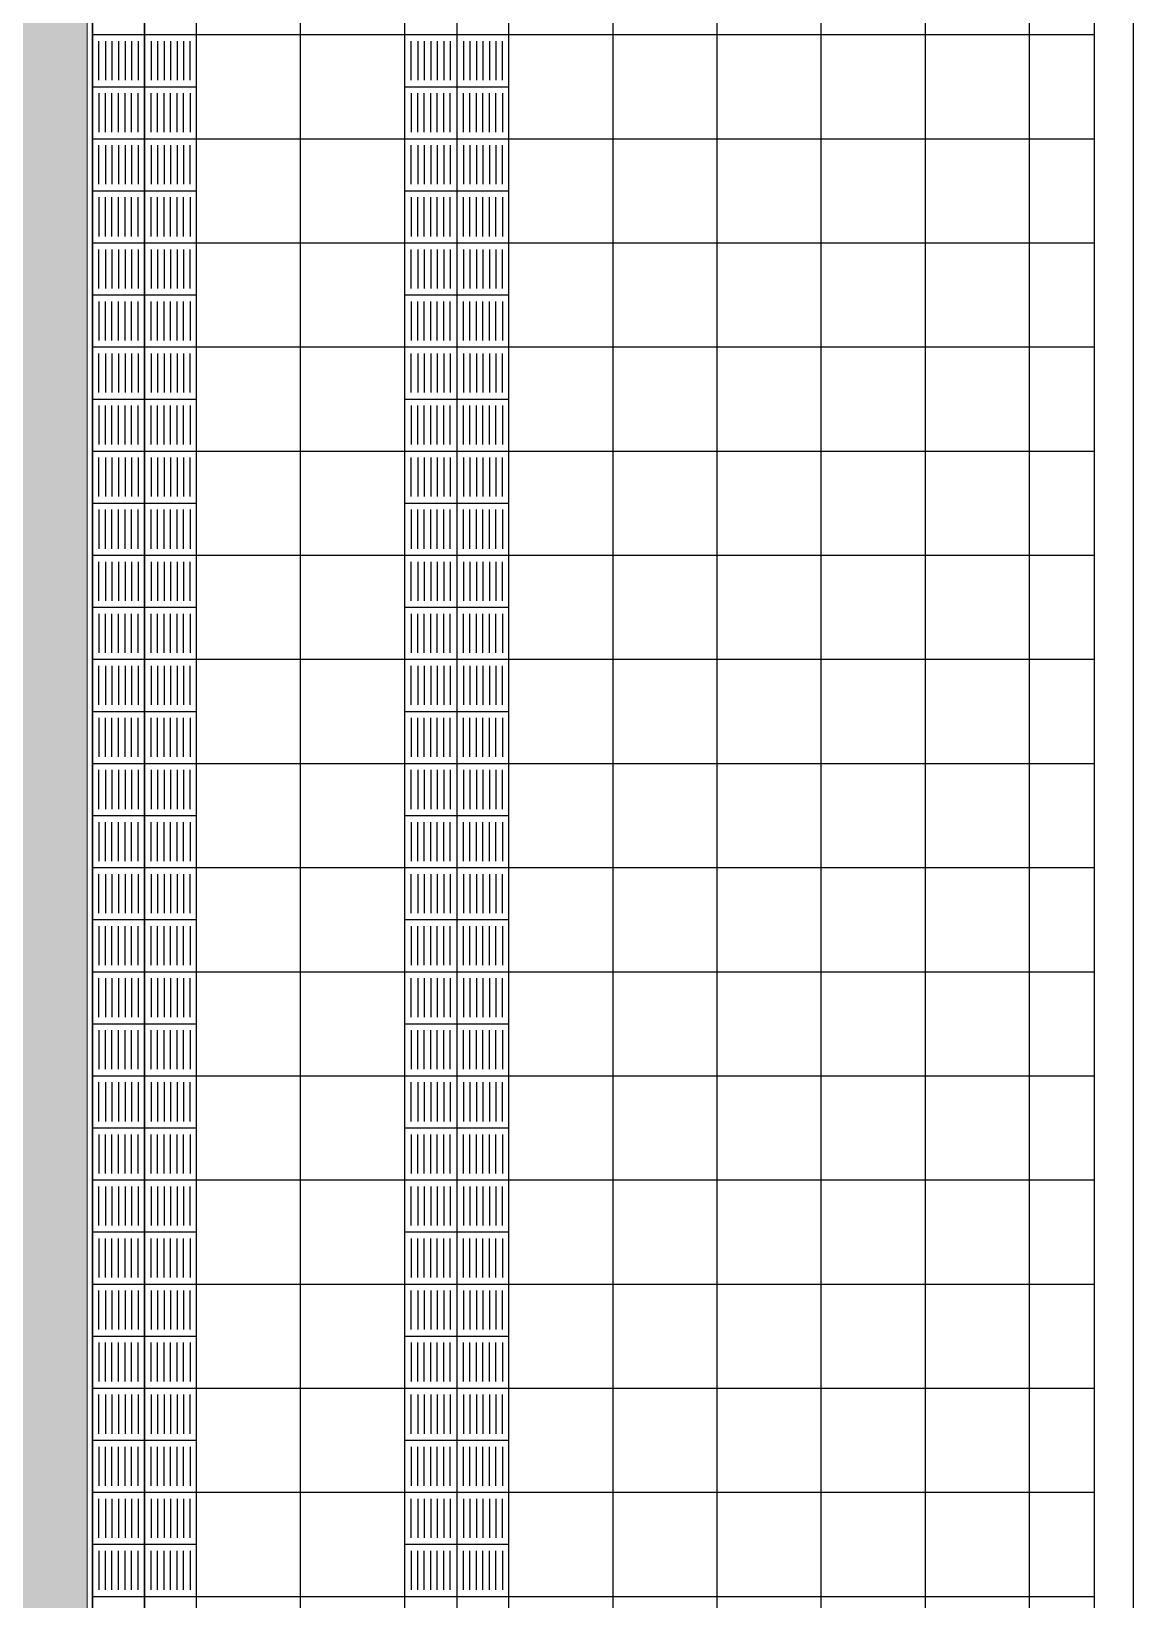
# Model space of a CAD drawing. Header units: inches. Extents: x -309 to 190, y -1585 to -1350.
# Drawn here: x -168.97 to -164.73, y -1397.94 to -1391.92 of the extents above; entities that cross this region are included whole.
import ezdxf

# ---------------------------------------------------------------- set-up
doc = ezdxf.new("R2010")
doc.units = ezdxf.units.IN
doc.header["$MEASUREMENT"] = 0
doc.linetypes.add('CENTER2', pattern=[1.125, 0.75, -0.125, 0.125, -0.125])
doc.linetypes.add('HIDDEN', pattern=[0.375, 0.25, -0.125])
for name, color, linetype in [('CIEGOS', 9, 'CONTINUOUS'), ('DET', 9, 'CONTINUOUS'), ('lm', 9, 'HIDDEN'), ('NO VIDENTES', 9, 'CONTINUOUS'), ('REVOQUE', 9, 'CONTINUOUS'), ('V2', 9, 'CONTINUOUS')]:
    doc.layers.add(name, color=color, linetype=linetype)
doc.layers.add('MURO 27', color=9, linetype='CONTINUOUS', lineweight=9)

msp = doc.modelspace()

# ---------------------------------------------------------------- hatches: boundary and pattern name
at = {"layer": 'MURO 27'}
h = msp.add_hatch(color=256, dxfattribs=at)
h.paths.add_polyline_path([(-181.1018, -1382.5893), (-172.9664, -1385.0497), (-169.0218, -1390.3647), (-169.0218, -1399.0197), (-168.7518, -1399.0197), (-168.7518, -1390.2755), (-172.8028, -1384.8171), (-181.2888, -1382.2507), (-181.3718, -1382.5254), (-181.3718, -1384.8425), (-184.2118, -1384.8425), (-184.2118, -1385.1125), (-181.1018, -1385.1125)])
h.paths.add_polyline_path([(-168.7518, -1404.0597), (-169.0218, -1404.0597), (-169.0218, -1412.6484), (-169.0218, -1414.9837), (-169.0218, -1415.048), (-173.092, -1419.1182), (-176.5118, -1419.1182), (-176.5118, -1419.3882), (-172.9801, -1419.3882), (-168.7518, -1415.1599)])

# ---------------------------------------------------------------- linework, layer by layer
at = {"layer": 'CIEGOS'}
for points in [[(-167.1318, -1415.8317), (-167.1318, -1389.7393)], [(-167.5318, -1415.6658), (-167.5318, -1389.8715)], [(-168.3318, -1415.334), (-168.3318, -1390.1359)], [(-168.7318, -1415.1682), (-168.7318, -1390.2689)]]:
    msp.add_lwpolyline(points, dxfattribs=at)
at = {"layer": 'DET'}
for points in [[(-165.1318, -1399.9282), (-165.1318, -1389.0781)], [(-165.5318, -1399.9282), (-165.5318, -1389.2104)], [(-165.9318, -1416.3293), (-165.9318, -1389.3426)], [(-166.3318, -1416.1634), (-166.3318, -1389.4748)], [(-166.7318, -1415.9975), (-166.7318, -1389.607)], [(-167.3318, -1389.8054), (-167.3318, -1415.7487)], [(-167.9318, -1415.4999), (-167.9318, -1390.0037)], [(-168.5318, -1390.2021), (-168.5318, -1415.2511)], [(-168.5318, -1415.2511), (-168.5318, -1390.2689)], [(-168.732, -1391.9282), (-164.882, -1391.9282)], [(-168.7315, -1392.1282), (-168.3315, -1392.1282)], [(-167.5318, -1392.1282), (-167.1318, -1392.1282)], [(-168.732, -1392.3282), (-164.882, -1392.3282)], [(-168.7315, -1392.5282), (-168.3315, -1392.5282)], [(-167.5318, -1392.5282), (-167.1318, -1392.5282)], [(-168.732, -1392.7282), (-164.882, -1392.7282)], [(-168.7315, -1392.9282), (-168.3315, -1392.9282)], [(-167.5318, -1392.9282), (-167.1318, -1392.9282)], [(-168.732, -1393.1282), (-164.882, -1393.1282)], [(-168.7315, -1393.3282), (-168.3315, -1393.3282)], [(-167.5318, -1393.3282), (-167.1318, -1393.3282)], [(-168.732, -1393.5282), (-164.882, -1393.5282)], [(-168.7315, -1393.7282), (-168.3315, -1393.7282)], [(-167.5318, -1393.7282), (-167.1318, -1393.7282)], [(-168.732, -1393.9282), (-164.8819, -1393.9282)], [(-168.7315, -1394.1282), (-168.3315, -1394.1282)], [(-167.5318, -1394.1282), (-167.1318, -1394.1282)], [(-168.7322, -1394.3282), (-164.8822, -1394.3282)], [(-168.7315, -1394.5282), (-168.3315, -1394.5282)], [(-167.5318, -1394.5282), (-167.1318, -1394.5282)], [(-168.7322, -1394.7282), (-164.8821, -1394.7282)], [(-168.7315, -1394.9282), (-168.3315, -1394.9282)], [(-167.5318, -1394.9282), (-167.1318, -1394.9282)], [(-168.7322, -1395.1282), (-164.8821, -1395.1282)], [(-168.7315, -1395.3282), (-168.3315, -1395.3282)], [(-167.5318, -1395.3282), (-167.1318, -1395.3282)], [(-168.7321, -1395.5282), (-164.8821, -1395.5282)], [(-168.7315, -1395.7282), (-168.3315, -1395.7282)], [(-167.5318, -1395.7282), (-167.1318, -1395.7282)], [(-168.7321, -1395.9282), (-164.8821, -1395.9282)], [(-168.7315, -1396.1282), (-168.3315, -1396.1282)], [(-167.5318, -1396.1282), (-167.1318, -1396.1282)], [(-168.7321, -1396.3282), (-164.8821, -1396.3282)], [(-168.7315, -1396.5282), (-168.3315, -1396.5282)], [(-167.5318, -1396.5282), (-167.1318, -1396.5282)], [(-168.7321, -1396.7282), (-164.8821, -1396.7282)], [(-168.7315, -1396.9282), (-168.3315, -1396.9282)], [(-167.5318, -1396.9282), (-167.1318, -1396.9282)], [(-168.7321, -1397.1282), (-164.8821, -1397.1282)], [(-168.7315, -1397.3282), (-168.3315, -1397.3282)], [(-167.5318, -1397.3282), (-167.1318, -1397.3282)], [(-168.7321, -1397.5282), (-164.882, -1397.5282)], [(-168.7315, -1397.7282), (-168.3315, -1397.7282)], [(-167.5318, -1397.7282), (-167.1318, -1397.7282)], [(-168.732, -1397.9282), (-164.882, -1397.9282)]]:
    msp.add_lwpolyline(points, dxfattribs=at)
at = {"layer": 'lm', "linetype": 'CENTER2'}
msp.add_line((-168.7318, -1388.4307), (-168.7318, -1417.0141), dxfattribs=at)
msp.add_line((-168.7318, -1388.4307), (-168.7318, -1417.0141), dxfattribs=at)
at = {"layer": 'MURO 27'}
msp.add_lwpolyline([(-184.2118, -1384.8425), (-181.3718, -1384.8425), (-181.3718, -1382.5254), (-181.2888, -1382.2507), (-172.8028, -1384.8171), (-168.7518, -1390.2755), (-168.7518, -1399.0197), (-169.0218, -1399.0197), (-169.0218, -1390.3647), (-172.9664, -1385.0497), (-181.1018, -1382.5893), (-181.1018, -1385.1125), (-184.2118, -1385.1125)], dxfattribs=at)
at = {"layer": 'NO VIDENTES'}
for p, q in [((-168.7065, -1392.1032), (-168.7065, -1391.9532)), ((-168.6815, -1391.9532), (-168.6815, -1392.1032)), ((-168.6565, -1391.9532), (-168.6565, -1392.1032)), ((-168.6315, -1391.9532), (-168.6315, -1392.1032)), ((-168.6065, -1391.9532), (-168.6065, -1392.1032)), ((-168.5815, -1391.9532), (-168.5815, -1392.1032)), ((-168.5565, -1391.9532), (-168.5565, -1392.1032)), ((-168.5065, -1391.9532), (-168.5065, -1392.1032)), ((-168.4815, -1391.9532), (-168.4815, -1392.1032)), ((-168.4565, -1391.9532), (-168.4565, -1392.1032)), ((-168.4315, -1391.9532), (-168.4315, -1392.1032)), ((-168.4065, -1391.9532), (-168.4065, -1392.1032)), ((-168.3815, -1391.9532), (-168.3815, -1392.1032)), ((-168.3565, -1392.1032), (-168.3565, -1391.9532)), ((-167.5068, -1392.1032), (-167.5068, -1391.9532)), ((-167.4818, -1391.9532), (-167.4818, -1392.1032)), ((-167.4568, -1391.9532), (-167.4568, -1392.1032)), ((-167.4318, -1391.9532), (-167.4318, -1392.1032)), ((-167.4068, -1391.9532), (-167.4068, -1392.1032)), ((-167.3818, -1391.9532), (-167.3818, -1392.1032)), ((-167.3568, -1391.9532), (-167.3568, -1392.1032)), ((-167.3068, -1391.9532), (-167.3068, -1392.1032)), ((-167.2818, -1391.9532), (-167.2818, -1392.1032)), ((-167.2568, -1391.9532), (-167.2568, -1392.1032)), ((-167.2318, -1391.9532), (-167.2318, -1392.1032)), ((-167.2068, -1391.9532), (-167.2068, -1392.1032)), ((-167.1818, -1391.9532), (-167.1818, -1392.1032)), ((-167.1568, -1392.1032), (-167.1568, -1391.9532)), ((-168.7065, -1392.1532), (-168.7065, -1392.3032)), ((-168.6815, -1392.3032), (-168.6815, -1392.1532)), ((-168.6565, -1392.3032), (-168.6565, -1392.1532)), ((-168.6315, -1392.3032), (-168.6315, -1392.1532)), ((-168.6065, -1392.3032), (-168.6065, -1392.1532)), ((-168.5815, -1392.3032), (-168.5815, -1392.1532)), ((-168.5565, -1392.3032), (-168.5565, -1392.1532)), ((-168.5065, -1392.3032), (-168.5065, -1392.1532)), ((-168.4815, -1392.3032), (-168.4815, -1392.1532)), ((-168.4565, -1392.3032), (-168.4565, -1392.1532)), ((-168.4315, -1392.3032), (-168.4315, -1392.1532)), ((-168.4065, -1392.3032), (-168.4065, -1392.1532)), ((-168.3815, -1392.3032), (-168.3815, -1392.1532)), ((-168.3565, -1392.1532), (-168.3565, -1392.3032)), ((-167.5068, -1392.1532), (-167.5068, -1392.3032)), ((-167.4818, -1392.3032), (-167.4818, -1392.1532)), ((-167.4568, -1392.3032), (-167.4568, -1392.1532)), ((-167.4318, -1392.3032), (-167.4318, -1392.1532)), ((-167.4068, -1392.3032), (-167.4068, -1392.1532)), ((-167.3818, -1392.3032), (-167.3818, -1392.1532)), ((-167.3568, -1392.3032), (-167.3568, -1392.1532)), ((-167.3068, -1392.3032), (-167.3068, -1392.1532)), ((-167.2818, -1392.3032), (-167.2818, -1392.1532)), ((-167.2568, -1392.3032), (-167.2568, -1392.1532)), ((-167.2318, -1392.3032), (-167.2318, -1392.1532)), ((-167.2068, -1392.3032), (-167.2068, -1392.1532)), ((-167.1818, -1392.3032), (-167.1818, -1392.1532)), ((-167.1568, -1392.1532), (-167.1568, -1392.3032)), ((-168.7065, -1392.5032), (-168.7065, -1392.3532)), ((-168.6815, -1392.3532), (-168.6815, -1392.5032)), ((-168.6565, -1392.3532), (-168.6565, -1392.5032)), ((-168.6315, -1392.3532), (-168.6315, -1392.5032)), ((-168.6065, -1392.3532), (-168.6065, -1392.5032)), ((-168.5815, -1392.3532), (-168.5815, -1392.5032)), ((-168.5565, -1392.3532), (-168.5565, -1392.5032)), ((-168.5065, -1392.3532), (-168.5065, -1392.5032)), ((-168.4815, -1392.3532), (-168.4815, -1392.5032)), ((-168.4565, -1392.3532), (-168.4565, -1392.5032)), ((-168.4315, -1392.3532), (-168.4315, -1392.5032)), ((-168.4065, -1392.3532), (-168.4065, -1392.5032)), ((-168.3815, -1392.3532), (-168.3815, -1392.5032)), ((-168.3565, -1392.5032), (-168.3565, -1392.3532)), ((-167.5068, -1392.5032), (-167.5068, -1392.3532)), ((-167.4818, -1392.3532), (-167.4818, -1392.5032)), ((-167.4568, -1392.3532), (-167.4568, -1392.5032)), ((-167.4318, -1392.3532), (-167.4318, -1392.5032)), ((-167.4068, -1392.3532), (-167.4068, -1392.5032)), ((-167.3818, -1392.3532), (-167.3818, -1392.5032)), ((-167.3568, -1392.3532), (-167.3568, -1392.5032)), ((-167.3068, -1392.3532), (-167.3068, -1392.5032)), ((-167.2818, -1392.3532), (-167.2818, -1392.5032)), ((-167.2568, -1392.3532), (-167.2568, -1392.5032)), ((-167.2318, -1392.3532), (-167.2318, -1392.5032)), ((-167.2068, -1392.3532), (-167.2068, -1392.5032)), ((-167.1818, -1392.3532), (-167.1818, -1392.5032)), ((-167.1568, -1392.5032), (-167.1568, -1392.3532)), ((-168.7065, -1392.5532), (-168.7065, -1392.7032)), ((-168.6815, -1392.7032), (-168.6815, -1392.5532)), ((-168.6565, -1392.7032), (-168.6565, -1392.5532)), ((-168.6315, -1392.7032), (-168.6315, -1392.5532)), ((-168.6065, -1392.7032), (-168.6065, -1392.5532)), ((-168.5815, -1392.7032), (-168.5815, -1392.5532)), ((-168.5565, -1392.7032), (-168.5565, -1392.5532)), ((-168.5065, -1392.7032), (-168.5065, -1392.5532)), ((-168.4815, -1392.7032), (-168.4815, -1392.5532)), ((-168.4565, -1392.7032), (-168.4565, -1392.5532)), ((-168.4315, -1392.7032), (-168.4315, -1392.5532)), ((-168.4065, -1392.7032), (-168.4065, -1392.5532)), ((-168.3815, -1392.7032), (-168.3815, -1392.5532)), ((-168.3565, -1392.5532), (-168.3565, -1392.7032)), ((-167.5068, -1392.5532), (-167.5068, -1392.7032)), ((-167.4818, -1392.7032), (-167.4818, -1392.5532)), ((-167.4568, -1392.7032), (-167.4568, -1392.5532)), ((-167.4318, -1392.7032), (-167.4318, -1392.5532)), ((-167.4068, -1392.7032), (-167.4068, -1392.5532)), ((-167.3818, -1392.7032), (-167.3818, -1392.5532)), ((-167.3568, -1392.7032), (-167.3568, -1392.5532)), ((-167.3068, -1392.7032), (-167.3068, -1392.5532)), ((-167.2818, -1392.7032), (-167.2818, -1392.5532)), ((-167.2568, -1392.7032), (-167.2568, -1392.5532)), ((-167.2318, -1392.7032), (-167.2318, -1392.5532)), ((-167.2068, -1392.7032), (-167.2068, -1392.5532)), ((-167.1818, -1392.7032), (-167.1818, -1392.5532)), ((-167.1568, -1392.5532), (-167.1568, -1392.7032)), ((-168.7065, -1392.9032), (-168.7065, -1392.7532)), ((-168.6815, -1392.7532), (-168.6815, -1392.9032)), ((-168.6565, -1392.7532), (-168.6565, -1392.9032)), ((-168.6315, -1392.7532), (-168.6315, -1392.9032)), ((-168.6065, -1392.7532), (-168.6065, -1392.9032)), ((-168.5815, -1392.7532), (-168.5815, -1392.9032)), ((-168.5565, -1392.7532), (-168.5565, -1392.9032)), ((-168.5065, -1392.7532), (-168.5065, -1392.9032)), ((-168.4815, -1392.7532), (-168.4815, -1392.9032)), ((-168.4565, -1392.7532), (-168.4565, -1392.9032)), ((-168.4315, -1392.7532), (-168.4315, -1392.9032)), ((-168.4065, -1392.7532), (-168.4065, -1392.9032)), ((-168.3815, -1392.7532), (-168.3815, -1392.9032)), ((-168.3565, -1392.9032), (-168.3565, -1392.7532)), ((-167.5068, -1392.9032), (-167.5068, -1392.7532)), ((-167.4818, -1392.7532), (-167.4818, -1392.9032)), ((-167.4568, -1392.7532), (-167.4568, -1392.9032)), ((-167.4318, -1392.7532), (-167.4318, -1392.9032)), ((-167.4068, -1392.7532), (-167.4068, -1392.9032)), ((-167.3818, -1392.7532), (-167.3818, -1392.9032)), ((-167.3568, -1392.7532), (-167.3568, -1392.9032)), ((-167.3068, -1392.7532), (-167.3068, -1392.9032)), ((-167.2818, -1392.7532), (-167.2818, -1392.9032)), ((-167.2568, -1392.7532), (-167.2568, -1392.9032)), ((-167.2318, -1392.7532), (-167.2318, -1392.9032)), ((-167.2068, -1392.7532), (-167.2068, -1392.9032)), ((-167.1818, -1392.7532), (-167.1818, -1392.9032)), ((-167.1568, -1392.9032), (-167.1568, -1392.7532)), ((-168.7065, -1392.9532), (-168.7065, -1393.1032)), ((-168.6815, -1393.1032), (-168.6815, -1392.9532)), ((-168.6565, -1393.1032), (-168.6565, -1392.9532)), ((-168.6315, -1393.1032), (-168.6315, -1392.9532)), ((-168.6065, -1393.1032), (-168.6065, -1392.9532)), ((-168.5815, -1393.1032), (-168.5815, -1392.9532)), ((-168.5565, -1393.1032), (-168.5565, -1392.9532)), ((-168.5065, -1393.1032), (-168.5065, -1392.9532)), ((-168.4815, -1393.1032), (-168.4815, -1392.9532)), ((-168.4565, -1393.1032), (-168.4565, -1392.9532)), ((-168.4315, -1393.1032), (-168.4315, -1392.9532)), ((-168.4065, -1393.1032), (-168.4065, -1392.9532)), ((-168.3815, -1393.1032), (-168.3815, -1392.9532)), ((-168.3565, -1392.9532), (-168.3565, -1393.1032)), ((-167.5068, -1392.9532), (-167.5068, -1393.1032)), ((-167.4818, -1393.1032), (-167.4818, -1392.9532)), ((-167.4568, -1393.1032), (-167.4568, -1392.9532)), ((-167.4318, -1393.1032), (-167.4318, -1392.9532)), ((-167.4068, -1393.1032), (-167.4068, -1392.9532)), ((-167.3818, -1393.1032), (-167.3818, -1392.9532)), ((-167.3568, -1393.1032), (-167.3568, -1392.9532)), ((-167.3068, -1393.1032), (-167.3068, -1392.9532)), ((-167.2818, -1393.1032), (-167.2818, -1392.9532)), ((-167.2568, -1393.1032), (-167.2568, -1392.9532)), ((-167.2318, -1393.1032), (-167.2318, -1392.9532)), ((-167.2068, -1393.1032), (-167.2068, -1392.9532)), ((-167.1818, -1393.1032), (-167.1818, -1392.9532)), ((-167.1568, -1392.9532), (-167.1568, -1393.1032)), ((-168.7065, -1393.3032), (-168.7065, -1393.1532)), ((-168.6815, -1393.1532), (-168.6815, -1393.3032)), ((-168.6565, -1393.1532), (-168.6565, -1393.3032)), ((-168.6315, -1393.1532), (-168.6315, -1393.3032)), ((-168.6065, -1393.1532), (-168.6065, -1393.3032)), ((-168.5815, -1393.1532), (-168.5815, -1393.3032)), ((-168.5565, -1393.1532), (-168.5565, -1393.3032)), ((-168.5065, -1393.1532), (-168.5065, -1393.3032)), ((-168.4815, -1393.1532), (-168.4815, -1393.3032)), ((-168.4565, -1393.1532), (-168.4565, -1393.3032)), ((-168.4315, -1393.1532), (-168.4315, -1393.3032)), ((-168.4065, -1393.1532), (-168.4065, -1393.3032)), ((-168.3815, -1393.1532), (-168.3815, -1393.3032)), ((-168.3565, -1393.3032), (-168.3565, -1393.1532)), ((-167.5068, -1393.3032), (-167.5068, -1393.1532)), ((-167.4818, -1393.1532), (-167.4818, -1393.3032)), ((-167.4568, -1393.1532), (-167.4568, -1393.3032)), ((-167.4318, -1393.1532), (-167.4318, -1393.3032)), ((-167.4068, -1393.1532), (-167.4068, -1393.3032)), ((-167.3818, -1393.1532), (-167.3818, -1393.3032)), ((-167.3568, -1393.1532), (-167.3568, -1393.3032)), ((-167.3068, -1393.1532), (-167.3068, -1393.3032)), ((-167.2818, -1393.1532), (-167.2818, -1393.3032)), ((-167.2568, -1393.1532), (-167.2568, -1393.3032)), ((-167.2318, -1393.1532), (-167.2318, -1393.3032)), ((-167.2068, -1393.1532), (-167.2068, -1393.3032)), ((-167.1818, -1393.1532), (-167.1818, -1393.3032)), ((-167.1568, -1393.3032), (-167.1568, -1393.1532)), ((-168.7065, -1393.3532), (-168.7065, -1393.5032)), ((-168.6815, -1393.5032), (-168.6815, -1393.3532)), ((-168.6565, -1393.5032), (-168.6565, -1393.3532)), ((-168.6315, -1393.5032), (-168.6315, -1393.3532)), ((-168.6065, -1393.5032), (-168.6065, -1393.3532)), ((-168.5815, -1393.5032), (-168.5815, -1393.3532)), ((-168.5565, -1393.5032), (-168.5565, -1393.3532)), ((-168.5065, -1393.5032), (-168.5065, -1393.3532)), ((-168.4815, -1393.5032), (-168.4815, -1393.3532)), ((-168.4565, -1393.5032), (-168.4565, -1393.3532)), ((-168.4315, -1393.5032), (-168.4315, -1393.3532)), ((-168.4065, -1393.5032), (-168.4065, -1393.3532)), ((-168.3815, -1393.5032), (-168.3815, -1393.3532)), ((-168.3565, -1393.3532), (-168.3565, -1393.5032)), ((-167.5068, -1393.3532), (-167.5068, -1393.5032)), ((-167.4818, -1393.5032), (-167.4818, -1393.3532)), ((-167.4568, -1393.5032), (-167.4568, -1393.3532)), ((-167.4318, -1393.5032), (-167.4318, -1393.3532)), ((-167.4068, -1393.5032), (-167.4068, -1393.3532)), ((-167.3818, -1393.5032), (-167.3818, -1393.3532)), ((-167.3568, -1393.5032), (-167.3568, -1393.3532)), ((-167.3068, -1393.5032), (-167.3068, -1393.3532)), ((-167.2818, -1393.5032), (-167.2818, -1393.3532)), ((-167.2568, -1393.5032), (-167.2568, -1393.3532)), ((-167.2318, -1393.5032), (-167.2318, -1393.3532)), ((-167.2068, -1393.5032), (-167.2068, -1393.3532)), ((-167.1818, -1393.5032), (-167.1818, -1393.3532)), ((-167.1568, -1393.3532), (-167.1568, -1393.5032)), ((-168.7065, -1393.7032), (-168.7065, -1393.5532)), ((-168.6815, -1393.5532), (-168.6815, -1393.7032)), ((-168.6565, -1393.5532), (-168.6565, -1393.7032)), ((-168.6315, -1393.5532), (-168.6315, -1393.7032)), ((-168.6065, -1393.5532), (-168.6065, -1393.7032)), ((-168.5815, -1393.5532), (-168.5815, -1393.7032)), ((-168.5565, -1393.5532), (-168.5565, -1393.7032)), ((-168.5065, -1393.5532), (-168.5065, -1393.7032)), ((-168.4815, -1393.5532), (-168.4815, -1393.7032)), ((-168.4565, -1393.5532), (-168.4565, -1393.7032)), ((-168.4315, -1393.5532), (-168.4315, -1393.7032)), ((-168.4065, -1393.5532), (-168.4065, -1393.7032)), ((-168.3815, -1393.5532), (-168.3815, -1393.7032)), ((-168.3565, -1393.7032), (-168.3565, -1393.5532)), ((-167.5068, -1393.7032), (-167.5068, -1393.5532)), ((-167.4818, -1393.5532), (-167.4818, -1393.7032)), ((-167.4568, -1393.5532), (-167.4568, -1393.7032)), ((-167.4318, -1393.5532), (-167.4318, -1393.7032)), ((-167.4068, -1393.5532), (-167.4068, -1393.7032)), ((-167.3818, -1393.5532), (-167.3818, -1393.7032)), ((-167.3568, -1393.5532), (-167.3568, -1393.7032)), ((-167.3068, -1393.5532), (-167.3068, -1393.7032)), ((-167.2818, -1393.5532), (-167.2818, -1393.7032)), ((-167.2568, -1393.5532), (-167.2568, -1393.7032)), ((-167.2318, -1393.5532), (-167.2318, -1393.7032)), ((-167.2068, -1393.5532), (-167.2068, -1393.7032)), ((-167.1818, -1393.5532), (-167.1818, -1393.7032)), ((-167.1568, -1393.7032), (-167.1568, -1393.5532)), ((-168.7065, -1393.7532), (-168.7065, -1393.9032)), ((-168.6815, -1393.9032), (-168.6815, -1393.7532)), ((-168.6565, -1393.9032), (-168.6565, -1393.7532)), ((-168.6315, -1393.9032), (-168.6315, -1393.7532)), ((-168.6065, -1393.9032), (-168.6065, -1393.7532)), ((-168.5815, -1393.9032), (-168.5815, -1393.7532)), ((-168.5565, -1393.9032), (-168.5565, -1393.7532)), ((-168.5065, -1393.9032), (-168.5065, -1393.7532)), ((-168.4815, -1393.9032), (-168.4815, -1393.7532)), ((-168.4565, -1393.9032), (-168.4565, -1393.7532)), ((-168.4315, -1393.9032), (-168.4315, -1393.7532)), ((-168.4065, -1393.9032), (-168.4065, -1393.7532)), ((-168.3815, -1393.9032), (-168.3815, -1393.7532)), ((-168.3565, -1393.7532), (-168.3565, -1393.9032)), ((-167.5068, -1393.7532), (-167.5068, -1393.9032)), ((-167.4818, -1393.9032), (-167.4818, -1393.7532)), ((-167.4568, -1393.9032), (-167.4568, -1393.7532)), ((-167.4318, -1393.9032), (-167.4318, -1393.7532)), ((-167.4068, -1393.9032), (-167.4068, -1393.7532)), ((-167.3818, -1393.9032), (-167.3818, -1393.7532)), ((-167.3568, -1393.9032), (-167.3568, -1393.7532)), ((-167.3068, -1393.9032), (-167.3068, -1393.7532)), ((-167.2818, -1393.9032), (-167.2818, -1393.7532)), ((-167.2568, -1393.9032), (-167.2568, -1393.7532)), ((-167.2318, -1393.9032), (-167.2318, -1393.7532)), ((-167.2068, -1393.9032), (-167.2068, -1393.7532)), ((-167.1818, -1393.9032), (-167.1818, -1393.7532)), ((-167.1568, -1393.7532), (-167.1568, -1393.9032)), ((-168.7065, -1394.1032), (-168.7065, -1393.9532)), ((-168.6815, -1393.9532), (-168.6815, -1394.1032)), ((-168.6565, -1393.9532), (-168.6565, -1394.1032)), ((-168.6315, -1393.9532), (-168.6315, -1394.1032)), ((-168.6065, -1393.9532), (-168.6065, -1394.1032)), ((-168.5815, -1393.9532), (-168.5815, -1394.1032)), ((-168.5565, -1393.9532), (-168.5565, -1394.1032)), ((-168.5065, -1393.9532), (-168.5065, -1394.1032)), ((-168.4815, -1393.9532), (-168.4815, -1394.1032)), ((-168.4565, -1393.9532), (-168.4565, -1394.1032)), ((-168.4315, -1393.9532), (-168.4315, -1394.1032)), ((-168.4065, -1393.9532), (-168.4065, -1394.1032)), ((-168.3815, -1393.9532), (-168.3815, -1394.1032)), ((-168.3565, -1394.1032), (-168.3565, -1393.9532)), ((-167.5068, -1394.1032), (-167.5068, -1393.9532)), ((-167.4818, -1393.9532), (-167.4818, -1394.1032)), ((-167.4568, -1393.9532), (-167.4568, -1394.1032)), ((-167.4318, -1393.9532), (-167.4318, -1394.1032)), ((-167.4068, -1393.9532), (-167.4068, -1394.1032)), ((-167.3818, -1393.9532), (-167.3818, -1394.1032)), ((-167.3568, -1393.9532), (-167.3568, -1394.1032)), ((-167.3068, -1393.9532), (-167.3068, -1394.1032)), ((-167.2818, -1393.9532), (-167.2818, -1394.1032)), ((-167.2568, -1393.9532), (-167.2568, -1394.1032)), ((-167.2318, -1393.9532), (-167.2318, -1394.1032)), ((-167.2068, -1393.9532), (-167.2068, -1394.1032)), ((-167.1818, -1393.9532), (-167.1818, -1394.1032)), ((-167.1568, -1394.1032), (-167.1568, -1393.9532)), ((-168.7065, -1394.1532), (-168.7065, -1394.3032)), ((-168.6815, -1394.3032), (-168.6815, -1394.1532)), ((-168.6565, -1394.3032), (-168.6565, -1394.1532)), ((-168.6315, -1394.3032), (-168.6315, -1394.1532)), ((-168.6065, -1394.3032), (-168.6065, -1394.1532)), ((-168.5815, -1394.3032), (-168.5815, -1394.1532)), ((-168.5565, -1394.3032), (-168.5565, -1394.1532)), ((-168.5065, -1394.3032), (-168.5065, -1394.1532)), ((-168.4815, -1394.3032), (-168.4815, -1394.1532)), ((-168.4565, -1394.3032), (-168.4565, -1394.1532)), ((-168.4315, -1394.3032), (-168.4315, -1394.1532)), ((-168.4065, -1394.3032), (-168.4065, -1394.1532)), ((-168.3815, -1394.3032), (-168.3815, -1394.1532)), ((-168.3565, -1394.1532), (-168.3565, -1394.3032)), ((-167.5068, -1394.1532), (-167.5068, -1394.3032)), ((-167.4818, -1394.3032), (-167.4818, -1394.1532)), ((-167.4568, -1394.3032), (-167.4568, -1394.1532)), ((-167.4318, -1394.3032), (-167.4318, -1394.1532)), ((-167.4068, -1394.3032), (-167.4068, -1394.1532)), ((-167.3818, -1394.3032), (-167.3818, -1394.1532)), ((-167.3568, -1394.3032), (-167.3568, -1394.1532)), ((-167.3068, -1394.3032), (-167.3068, -1394.1532)), ((-167.2818, -1394.3032), (-167.2818, -1394.1532)), ((-167.2568, -1394.3032), (-167.2568, -1394.1532)), ((-167.2318, -1394.3032), (-167.2318, -1394.1532)), ((-167.2068, -1394.3032), (-167.2068, -1394.1532)), ((-167.1818, -1394.3032), (-167.1818, -1394.1532)), ((-167.1568, -1394.1532), (-167.1568, -1394.3032)), ((-168.7065, -1394.5032), (-168.7065, -1394.3532)), ((-168.6815, -1394.3532), (-168.6815, -1394.5032)), ((-168.6565, -1394.3532), (-168.6565, -1394.5032)), ((-168.6315, -1394.3532), (-168.6315, -1394.5032)), ((-168.6065, -1394.3532), (-168.6065, -1394.5032)), ((-168.5815, -1394.3532), (-168.5815, -1394.5032)), ((-168.5565, -1394.3532), (-168.5565, -1394.5032)), ((-168.5065, -1394.3532), (-168.5065, -1394.5032)), ((-168.4815, -1394.3532), (-168.4815, -1394.5032)), ((-168.4565, -1394.3532), (-168.4565, -1394.5032)), ((-168.4315, -1394.3532), (-168.4315, -1394.5032)), ((-168.4065, -1394.3532), (-168.4065, -1394.5032)), ((-168.3815, -1394.3532), (-168.3815, -1394.5032)), ((-168.3565, -1394.5032), (-168.3565, -1394.3532)), ((-167.5068, -1394.5032), (-167.5068, -1394.3532)), ((-167.4818, -1394.3532), (-167.4818, -1394.5032)), ((-167.4568, -1394.3532), (-167.4568, -1394.5032)), ((-167.4318, -1394.3532), (-167.4318, -1394.5032)), ((-167.4068, -1394.3532), (-167.4068, -1394.5032)), ((-167.3818, -1394.3532), (-167.3818, -1394.5032)), ((-167.3568, -1394.3532), (-167.3568, -1394.5032)), ((-167.3068, -1394.3532), (-167.3068, -1394.5032)), ((-167.2818, -1394.3532), (-167.2818, -1394.5032)), ((-167.2568, -1394.3532), (-167.2568, -1394.5032)), ((-167.2318, -1394.3532), (-167.2318, -1394.5032)), ((-167.2068, -1394.3532), (-167.2068, -1394.5032)), ((-167.1818, -1394.3532), (-167.1818, -1394.5032)), ((-167.1568, -1394.5032), (-167.1568, -1394.3532)), ((-168.7065, -1394.5532), (-168.7065, -1394.7032)), ((-168.6815, -1394.7032), (-168.6815, -1394.5532)), ((-168.6565, -1394.7032), (-168.6565, -1394.5532)), ((-168.6315, -1394.7032), (-168.6315, -1394.5532)), ((-168.6065, -1394.7032), (-168.6065, -1394.5532)), ((-168.5815, -1394.7032), (-168.5815, -1394.5532)), ((-168.5565, -1394.7032), (-168.5565, -1394.5532)), ((-168.5065, -1394.7032), (-168.5065, -1394.5532)), ((-168.4815, -1394.7032), (-168.4815, -1394.5532)), ((-168.4565, -1394.7032), (-168.4565, -1394.5532)), ((-168.4315, -1394.7032), (-168.4315, -1394.5532)), ((-168.4065, -1394.7032), (-168.4065, -1394.5532)), ((-168.3815, -1394.7032), (-168.3815, -1394.5532)), ((-168.3565, -1394.5532), (-168.3565, -1394.7032)), ((-167.5068, -1394.5532), (-167.5068, -1394.7032)), ((-167.4818, -1394.7032), (-167.4818, -1394.5532)), ((-167.4568, -1394.7032), (-167.4568, -1394.5532)), ((-167.4318, -1394.7032), (-167.4318, -1394.5532)), ((-167.4068, -1394.7032), (-167.4068, -1394.5532)), ((-167.3818, -1394.7032), (-167.3818, -1394.5532)), ((-167.3568, -1394.7032), (-167.3568, -1394.5532)), ((-167.3068, -1394.7032), (-167.3068, -1394.5532)), ((-167.2818, -1394.7032), (-167.2818, -1394.5532)), ((-167.2568, -1394.7032), (-167.2568, -1394.5532)), ((-167.2318, -1394.7032), (-167.2318, -1394.5532)), ((-167.2068, -1394.7032), (-167.2068, -1394.5532)), ((-167.1818, -1394.7032), (-167.1818, -1394.5532)), ((-167.1568, -1394.5532), (-167.1568, -1394.7032)), ((-168.7065, -1394.9032), (-168.7065, -1394.7532)), ((-168.6815, -1394.7532), (-168.6815, -1394.9032)), ((-168.6565, -1394.7532), (-168.6565, -1394.9032)), ((-168.6315, -1394.7532), (-168.6315, -1394.9032)), ((-168.6065, -1394.7532), (-168.6065, -1394.9032)), ((-168.5815, -1394.7532), (-168.5815, -1394.9032)), ((-168.5565, -1394.7532), (-168.5565, -1394.9032)), ((-168.5065, -1394.7532), (-168.5065, -1394.9032)), ((-168.4815, -1394.7532), (-168.4815, -1394.9032)), ((-168.4565, -1394.7532), (-168.4565, -1394.9032)), ((-168.4315, -1394.7532), (-168.4315, -1394.9032)), ((-168.4065, -1394.7532), (-168.4065, -1394.9032)), ((-168.3815, -1394.7532), (-168.3815, -1394.9032)), ((-168.3565, -1394.9032), (-168.3565, -1394.7532)), ((-167.5068, -1394.9032), (-167.5068, -1394.7532)), ((-167.4818, -1394.7532), (-167.4818, -1394.9032)), ((-167.4568, -1394.7532), (-167.4568, -1394.9032)), ((-167.4318, -1394.7532), (-167.4318, -1394.9032)), ((-167.4068, -1394.7532), (-167.4068, -1394.9032)), ((-167.3818, -1394.7532), (-167.3818, -1394.9032)), ((-167.3568, -1394.7532), (-167.3568, -1394.9032)), ((-167.3068, -1394.7532), (-167.3068, -1394.9032)), ((-167.2818, -1394.7532), (-167.2818, -1394.9032)), ((-167.2568, -1394.7532), (-167.2568, -1394.9032)), ((-167.2318, -1394.7532), (-167.2318, -1394.9032)), ((-167.2068, -1394.7532), (-167.2068, -1394.9032)), ((-167.1818, -1394.7532), (-167.1818, -1394.9032)), ((-167.1568, -1394.9032), (-167.1568, -1394.7532)), ((-168.7065, -1394.9532), (-168.7065, -1395.1032)), ((-168.6815, -1395.1032), (-168.6815, -1394.9532)), ((-168.6565, -1395.1032), (-168.6565, -1394.9532)), ((-168.6315, -1395.1032), (-168.6315, -1394.9532)), ((-168.6065, -1395.1032), (-168.6065, -1394.9532)), ((-168.5815, -1395.1032), (-168.5815, -1394.9532)), ((-168.5565, -1395.1032), (-168.5565, -1394.9532)), ((-168.5065, -1395.1032), (-168.5065, -1394.9532)), ((-168.4815, -1395.1032), (-168.4815, -1394.9532)), ((-168.4565, -1395.1032), (-168.4565, -1394.9532)), ((-168.4315, -1395.1032), (-168.4315, -1394.9532)), ((-168.4065, -1395.1032), (-168.4065, -1394.9532)), ((-168.3815, -1395.1032), (-168.3815, -1394.9532)), ((-168.3565, -1394.9532), (-168.3565, -1395.1032)), ((-167.5068, -1394.9532), (-167.5068, -1395.1032)), ((-167.4818, -1395.1032), (-167.4818, -1394.9532)), ((-167.4568, -1395.1032), (-167.4568, -1394.9532)), ((-167.4318, -1395.1032), (-167.4318, -1394.9532)), ((-167.4068, -1395.1032), (-167.4068, -1394.9532)), ((-167.3818, -1395.1032), (-167.3818, -1394.9532)), ((-167.3568, -1395.1032), (-167.3568, -1394.9532)), ((-167.3068, -1395.1032), (-167.3068, -1394.9532)), ((-167.2818, -1395.1032), (-167.2818, -1394.9532)), ((-167.2568, -1395.1032), (-167.2568, -1394.9532)), ((-167.2318, -1395.1032), (-167.2318, -1394.9532)), ((-167.2068, -1395.1032), (-167.2068, -1394.9532)), ((-167.1818, -1395.1032), (-167.1818, -1394.9532)), ((-167.1568, -1394.9532), (-167.1568, -1395.1032)), ((-168.7065, -1395.3032), (-168.7065, -1395.1532)), ((-168.6815, -1395.1532), (-168.6815, -1395.3032)), ((-168.6565, -1395.1532), (-168.6565, -1395.3032)), ((-168.6315, -1395.1532), (-168.6315, -1395.3032)), ((-168.6065, -1395.1532), (-168.6065, -1395.3032)), ((-168.5815, -1395.1532), (-168.5815, -1395.3032)), ((-168.5565, -1395.1532), (-168.5565, -1395.3032)), ((-168.5065, -1395.1532), (-168.5065, -1395.3032)), ((-168.4815, -1395.1532), (-168.4815, -1395.3032)), ((-168.4565, -1395.1532), (-168.4565, -1395.3032)), ((-168.4315, -1395.1532), (-168.4315, -1395.3032)), ((-168.4065, -1395.1532), (-168.4065, -1395.3032)), ((-168.3815, -1395.1532), (-168.3815, -1395.3032)), ((-168.3565, -1395.3032), (-168.3565, -1395.1532)), ((-167.5068, -1395.3032), (-167.5068, -1395.1532)), ((-167.4818, -1395.1532), (-167.4818, -1395.3032)), ((-167.4568, -1395.1532), (-167.4568, -1395.3032)), ((-167.4318, -1395.1532), (-167.4318, -1395.3032)), ((-167.4068, -1395.1532), (-167.4068, -1395.3032)), ((-167.3818, -1395.1532), (-167.3818, -1395.3032)), ((-167.3568, -1395.1532), (-167.3568, -1395.3032)), ((-167.3068, -1395.1532), (-167.3068, -1395.3032)), ((-167.2818, -1395.1532), (-167.2818, -1395.3032)), ((-167.2568, -1395.1532), (-167.2568, -1395.3032)), ((-167.2318, -1395.1532), (-167.2318, -1395.3032)), ((-167.2068, -1395.1532), (-167.2068, -1395.3032)), ((-167.1818, -1395.1532), (-167.1818, -1395.3032)), ((-167.1568, -1395.3032), (-167.1568, -1395.1532)), ((-168.7065, -1395.3532), (-168.7065, -1395.5032)), ((-168.6815, -1395.5032), (-168.6815, -1395.3532)), ((-168.6565, -1395.5032), (-168.6565, -1395.3532)), ((-168.6315, -1395.5032), (-168.6315, -1395.3532)), ((-168.6065, -1395.5032), (-168.6065, -1395.3532)), ((-168.5815, -1395.5032), (-168.5815, -1395.3532)), ((-168.5565, -1395.5032), (-168.5565, -1395.3532)), ((-168.5065, -1395.5032), (-168.5065, -1395.3532)), ((-168.4815, -1395.5032), (-168.4815, -1395.3532)), ((-168.4565, -1395.5032), (-168.4565, -1395.3532)), ((-168.4315, -1395.5032), (-168.4315, -1395.3532)), ((-168.4065, -1395.5032), (-168.4065, -1395.3532)), ((-168.3815, -1395.5032), (-168.3815, -1395.3532)), ((-168.3565, -1395.3532), (-168.3565, -1395.5032)), ((-167.5068, -1395.3532), (-167.5068, -1395.5032)), ((-167.4818, -1395.5032), (-167.4818, -1395.3532)), ((-167.4568, -1395.5032), (-167.4568, -1395.3532)), ((-167.4318, -1395.5032), (-167.4318, -1395.3532)), ((-167.4068, -1395.5032), (-167.4068, -1395.3532)), ((-167.3818, -1395.5032), (-167.3818, -1395.3532)), ((-167.3568, -1395.5032), (-167.3568, -1395.3532)), ((-167.3068, -1395.5032), (-167.3068, -1395.3532)), ((-167.2818, -1395.5032), (-167.2818, -1395.3532)), ((-167.2568, -1395.5032), (-167.2568, -1395.3532)), ((-167.2318, -1395.5032), (-167.2318, -1395.3532)), ((-167.2068, -1395.5032), (-167.2068, -1395.3532)), ((-167.1818, -1395.5032), (-167.1818, -1395.3532)), ((-167.1568, -1395.3532), (-167.1568, -1395.5032)), ((-168.7065, -1395.7032), (-168.7065, -1395.5532)), ((-168.6815, -1395.5532), (-168.6815, -1395.7032)), ((-168.6565, -1395.5532), (-168.6565, -1395.7032)), ((-168.6315, -1395.5532), (-168.6315, -1395.7032)), ((-168.6065, -1395.5532), (-168.6065, -1395.7032)), ((-168.5815, -1395.5532), (-168.5815, -1395.7032)), ((-168.5565, -1395.5532), (-168.5565, -1395.7032)), ((-168.5065, -1395.5532), (-168.5065, -1395.7032)), ((-168.4815, -1395.5532), (-168.4815, -1395.7032)), ((-168.4565, -1395.5532), (-168.4565, -1395.7032)), ((-168.4315, -1395.5532), (-168.4315, -1395.7032)), ((-168.4065, -1395.5532), (-168.4065, -1395.7032)), ((-168.3815, -1395.5532), (-168.3815, -1395.7032)), ((-168.3565, -1395.7032), (-168.3565, -1395.5532)), ((-167.5068, -1395.7032), (-167.5068, -1395.5532)), ((-167.4818, -1395.5532), (-167.4818, -1395.7032)), ((-167.4568, -1395.5532), (-167.4568, -1395.7032)), ((-167.4318, -1395.5532), (-167.4318, -1395.7032)), ((-167.4068, -1395.5532), (-167.4068, -1395.7032)), ((-167.3818, -1395.5532), (-167.3818, -1395.7032)), ((-167.3568, -1395.5532), (-167.3568, -1395.7032)), ((-167.3068, -1395.5532), (-167.3068, -1395.7032)), ((-167.2818, -1395.5532), (-167.2818, -1395.7032)), ((-167.2568, -1395.5532), (-167.2568, -1395.7032)), ((-167.2318, -1395.5532), (-167.2318, -1395.7032)), ((-167.2068, -1395.5532), (-167.2068, -1395.7032)), ((-167.1818, -1395.5532), (-167.1818, -1395.7032)), ((-167.1568, -1395.7032), (-167.1568, -1395.5532)), ((-168.7065, -1395.7532), (-168.7065, -1395.9032)), ((-168.6815, -1395.9032), (-168.6815, -1395.7532)), ((-168.6565, -1395.9032), (-168.6565, -1395.7532)), ((-168.6315, -1395.9032), (-168.6315, -1395.7532)), ((-168.6065, -1395.9032), (-168.6065, -1395.7532)), ((-168.5815, -1395.9032), (-168.5815, -1395.7532)), ((-168.5565, -1395.9032), (-168.5565, -1395.7532)), ((-168.5065, -1395.9032), (-168.5065, -1395.7532)), ((-168.4815, -1395.9032), (-168.4815, -1395.7532)), ((-168.4565, -1395.9032), (-168.4565, -1395.7532)), ((-168.4315, -1395.9032), (-168.4315, -1395.7532)), ((-168.4065, -1395.9032), (-168.4065, -1395.7532)), ((-168.3815, -1395.9032), (-168.3815, -1395.7532)), ((-168.3565, -1395.7532), (-168.3565, -1395.9032)), ((-167.5068, -1395.7532), (-167.5068, -1395.9032)), ((-167.4818, -1395.9032), (-167.4818, -1395.7532)), ((-167.4568, -1395.9032), (-167.4568, -1395.7532)), ((-167.4318, -1395.9032), (-167.4318, -1395.7532)), ((-167.4068, -1395.9032), (-167.4068, -1395.7532)), ((-167.3818, -1395.9032), (-167.3818, -1395.7532)), ((-167.3568, -1395.9032), (-167.3568, -1395.7532)), ((-167.3068, -1395.9032), (-167.3068, -1395.7532)), ((-167.2818, -1395.9032), (-167.2818, -1395.7532)), ((-167.2568, -1395.9032), (-167.2568, -1395.7532)), ((-167.2318, -1395.9032), (-167.2318, -1395.7532)), ((-167.2068, -1395.9032), (-167.2068, -1395.7532)), ((-167.1818, -1395.9032), (-167.1818, -1395.7532)), ((-167.1568, -1395.7532), (-167.1568, -1395.9032)), ((-168.7065, -1396.1032), (-168.7065, -1395.9532)), ((-168.6815, -1395.9532), (-168.6815, -1396.1032)), ((-168.6565, -1395.9532), (-168.6565, -1396.1032)), ((-168.6315, -1395.9532), (-168.6315, -1396.1032)), ((-168.6065, -1395.9532), (-168.6065, -1396.1032)), ((-168.5815, -1395.9532), (-168.5815, -1396.1032)), ((-168.5565, -1395.9532), (-168.5565, -1396.1032)), ((-168.5065, -1395.9532), (-168.5065, -1396.1032)), ((-168.4815, -1395.9532), (-168.4815, -1396.1032)), ((-168.4565, -1395.9532), (-168.4565, -1396.1032)), ((-168.4315, -1395.9532), (-168.4315, -1396.1032)), ((-168.4065, -1395.9532), (-168.4065, -1396.1032)), ((-168.3815, -1395.9532), (-168.3815, -1396.1032)), ((-168.3565, -1396.1032), (-168.3565, -1395.9532)), ((-167.5068, -1396.1032), (-167.5068, -1395.9532)), ((-167.4818, -1395.9532), (-167.4818, -1396.1032)), ((-167.4568, -1395.9532), (-167.4568, -1396.1032)), ((-167.4318, -1395.9532), (-167.4318, -1396.1032)), ((-167.4068, -1395.9532), (-167.4068, -1396.1032)), ((-167.3818, -1395.9532), (-167.3818, -1396.1032)), ((-167.3568, -1395.9532), (-167.3568, -1396.1032)), ((-167.3068, -1395.9532), (-167.3068, -1396.1032)), ((-167.2818, -1395.9532), (-167.2818, -1396.1032)), ((-167.2568, -1395.9532), (-167.2568, -1396.1032)), ((-167.2318, -1395.9532), (-167.2318, -1396.1032)), ((-167.2068, -1395.9532), (-167.2068, -1396.1032)), ((-167.1818, -1395.9532), (-167.1818, -1396.1032)), ((-167.1568, -1396.1032), (-167.1568, -1395.9532)), ((-168.7065, -1396.1532), (-168.7065, -1396.3032)), ((-168.6815, -1396.3032), (-168.6815, -1396.1532)), ((-168.6565, -1396.3032), (-168.6565, -1396.1532)), ((-168.6315, -1396.3032), (-168.6315, -1396.1532)), ((-168.6065, -1396.3032), (-168.6065, -1396.1532)), ((-168.5815, -1396.3032), (-168.5815, -1396.1532)), ((-168.5565, -1396.3032), (-168.5565, -1396.1532)), ((-168.5065, -1396.3032), (-168.5065, -1396.1532)), ((-168.4815, -1396.3032), (-168.4815, -1396.1532)), ((-168.4565, -1396.3032), (-168.4565, -1396.1532)), ((-168.4315, -1396.3032), (-168.4315, -1396.1532)), ((-168.4065, -1396.3032), (-168.4065, -1396.1532)), ((-168.3815, -1396.3032), (-168.3815, -1396.1532)), ((-168.3565, -1396.1532), (-168.3565, -1396.3032)), ((-167.5068, -1396.1532), (-167.5068, -1396.3032)), ((-167.4818, -1396.3032), (-167.4818, -1396.1532)), ((-167.4568, -1396.3032), (-167.4568, -1396.1532)), ((-167.4318, -1396.3032), (-167.4318, -1396.1532)), ((-167.4068, -1396.3032), (-167.4068, -1396.1532)), ((-167.3818, -1396.3032), (-167.3818, -1396.1532)), ((-167.3568, -1396.3032), (-167.3568, -1396.1532)), ((-167.3068, -1396.3032), (-167.3068, -1396.1532)), ((-167.2818, -1396.3032), (-167.2818, -1396.1532)), ((-167.2568, -1396.3032), (-167.2568, -1396.1532)), ((-167.2318, -1396.3032), (-167.2318, -1396.1532)), ((-167.2068, -1396.3032), (-167.2068, -1396.1532)), ((-167.1818, -1396.3032), (-167.1818, -1396.1532)), ((-167.1568, -1396.1532), (-167.1568, -1396.3032)), ((-168.7065, -1396.5032), (-168.7065, -1396.3532)), ((-168.6815, -1396.3532), (-168.6815, -1396.5032)), ((-168.6565, -1396.3532), (-168.6565, -1396.5032)), ((-168.6315, -1396.3532), (-168.6315, -1396.5032)), ((-168.6065, -1396.3532), (-168.6065, -1396.5032)), ((-168.5815, -1396.3532), (-168.5815, -1396.5032)), ((-168.5565, -1396.3532), (-168.5565, -1396.5032)), ((-168.5065, -1396.3532), (-168.5065, -1396.5032)), ((-168.4815, -1396.3532), (-168.4815, -1396.5032)), ((-168.4565, -1396.3532), (-168.4565, -1396.5032)), ((-168.4315, -1396.3532), (-168.4315, -1396.5032)), ((-168.4065, -1396.3532), (-168.4065, -1396.5032)), ((-168.3815, -1396.3532), (-168.3815, -1396.5032)), ((-168.3565, -1396.5032), (-168.3565, -1396.3532)), ((-167.5068, -1396.5032), (-167.5068, -1396.3532)), ((-167.4818, -1396.3532), (-167.4818, -1396.5032)), ((-167.4568, -1396.3532), (-167.4568, -1396.5032)), ((-167.4318, -1396.3532), (-167.4318, -1396.5032)), ((-167.4068, -1396.3532), (-167.4068, -1396.5032)), ((-167.3818, -1396.3532), (-167.3818, -1396.5032)), ((-167.3568, -1396.3532), (-167.3568, -1396.5032)), ((-167.3068, -1396.3532), (-167.3068, -1396.5032)), ((-167.2818, -1396.3532), (-167.2818, -1396.5032)), ((-167.2568, -1396.3532), (-167.2568, -1396.5032)), ((-167.2318, -1396.3532), (-167.2318, -1396.5032)), ((-167.2068, -1396.3532), (-167.2068, -1396.5032)), ((-167.1818, -1396.3532), (-167.1818, -1396.5032)), ((-167.1568, -1396.5032), (-167.1568, -1396.3532)), ((-168.7065, -1396.5532), (-168.7065, -1396.7032)), ((-168.6815, -1396.7032), (-168.6815, -1396.5532)), ((-168.6565, -1396.7032), (-168.6565, -1396.5532)), ((-168.6315, -1396.7032), (-168.6315, -1396.5532)), ((-168.6065, -1396.7032), (-168.6065, -1396.5532)), ((-168.5815, -1396.7032), (-168.5815, -1396.5532)), ((-168.5565, -1396.7032), (-168.5565, -1396.5532)), ((-168.5065, -1396.7032), (-168.5065, -1396.5532)), ((-168.4815, -1396.7032), (-168.4815, -1396.5532)), ((-168.4565, -1396.7032), (-168.4565, -1396.5532)), ((-168.4315, -1396.7032), (-168.4315, -1396.5532)), ((-168.4065, -1396.7032), (-168.4065, -1396.5532)), ((-168.3815, -1396.7032), (-168.3815, -1396.5532)), ((-168.3565, -1396.5532), (-168.3565, -1396.7032)), ((-167.5068, -1396.5532), (-167.5068, -1396.7032)), ((-167.4818, -1396.7032), (-167.4818, -1396.5532)), ((-167.4568, -1396.7032), (-167.4568, -1396.5532)), ((-167.4318, -1396.7032), (-167.4318, -1396.5532)), ((-167.4068, -1396.7032), (-167.4068, -1396.5532)), ((-167.3818, -1396.7032), (-167.3818, -1396.5532)), ((-167.3568, -1396.7032), (-167.3568, -1396.5532)), ((-167.3068, -1396.7032), (-167.3068, -1396.5532)), ((-167.2818, -1396.7032), (-167.2818, -1396.5532)), ((-167.2568, -1396.7032), (-167.2568, -1396.5532)), ((-167.2318, -1396.7032), (-167.2318, -1396.5532)), ((-167.2068, -1396.7032), (-167.2068, -1396.5532)), ((-167.1818, -1396.7032), (-167.1818, -1396.5532)), ((-167.1568, -1396.5532), (-167.1568, -1396.7032)), ((-168.7065, -1396.9032), (-168.7065, -1396.7532)), ((-168.6815, -1396.7532), (-168.6815, -1396.9032)), ((-168.6565, -1396.7532), (-168.6565, -1396.9032)), ((-168.6315, -1396.7532), (-168.6315, -1396.9032)), ((-168.6065, -1396.7532), (-168.6065, -1396.9032)), ((-168.5815, -1396.7532), (-168.5815, -1396.9032)), ((-168.5565, -1396.7532), (-168.5565, -1396.9032)), ((-168.5065, -1396.7532), (-168.5065, -1396.9032)), ((-168.4815, -1396.7532), (-168.4815, -1396.9032)), ((-168.4565, -1396.7532), (-168.4565, -1396.9032)), ((-168.4315, -1396.7532), (-168.4315, -1396.9032)), ((-168.4065, -1396.7532), (-168.4065, -1396.9032)), ((-168.3815, -1396.7532), (-168.3815, -1396.9032)), ((-168.3565, -1396.9032), (-168.3565, -1396.7532)), ((-167.5068, -1396.9032), (-167.5068, -1396.7532)), ((-167.4818, -1396.7532), (-167.4818, -1396.9032)), ((-167.4568, -1396.7532), (-167.4568, -1396.9032)), ((-167.4318, -1396.7532), (-167.4318, -1396.9032)), ((-167.4068, -1396.7532), (-167.4068, -1396.9032)), ((-167.3818, -1396.7532), (-167.3818, -1396.9032)), ((-167.3568, -1396.7532), (-167.3568, -1396.9032)), ((-167.3068, -1396.7532), (-167.3068, -1396.9032)), ((-167.2818, -1396.7532), (-167.2818, -1396.9032)), ((-167.2568, -1396.7532), (-167.2568, -1396.9032)), ((-167.2318, -1396.7532), (-167.2318, -1396.9032)), ((-167.2068, -1396.7532), (-167.2068, -1396.9032)), ((-167.1818, -1396.7532), (-167.1818, -1396.9032)), ((-167.1568, -1396.9032), (-167.1568, -1396.7532)), ((-168.7065, -1396.9532), (-168.7065, -1397.1032)), ((-168.6815, -1397.1032), (-168.6815, -1396.9532)), ((-168.6565, -1397.1032), (-168.6565, -1396.9532)), ((-168.6315, -1397.1032), (-168.6315, -1396.9532)), ((-168.6065, -1397.1032), (-168.6065, -1396.9532)), ((-168.5815, -1397.1032), (-168.5815, -1396.9532)), ((-168.5565, -1397.1032), (-168.5565, -1396.9532)), ((-168.5065, -1397.1032), (-168.5065, -1396.9532)), ((-168.4815, -1397.1032), (-168.4815, -1396.9532)), ((-168.4565, -1397.1032), (-168.4565, -1396.9532)), ((-168.4315, -1397.1032), (-168.4315, -1396.9532)), ((-168.4065, -1397.1032), (-168.4065, -1396.9532)), ((-168.3815, -1397.1032), (-168.3815, -1396.9532)), ((-168.3565, -1396.9532), (-168.3565, -1397.1032)), ((-167.5068, -1396.9532), (-167.5068, -1397.1032)), ((-167.4818, -1397.1032), (-167.4818, -1396.9532)), ((-167.4568, -1397.1032), (-167.4568, -1396.9532)), ((-167.4318, -1397.1032), (-167.4318, -1396.9532)), ((-167.4068, -1397.1032), (-167.4068, -1396.9532)), ((-167.3818, -1397.1032), (-167.3818, -1396.9532)), ((-167.3568, -1397.1032), (-167.3568, -1396.9532)), ((-167.3068, -1397.1032), (-167.3068, -1396.9532)), ((-167.2818, -1397.1032), (-167.2818, -1396.9532)), ((-167.2568, -1397.1032), (-167.2568, -1396.9532)), ((-167.2318, -1397.1032), (-167.2318, -1396.9532)), ((-167.2068, -1397.1032), (-167.2068, -1396.9532)), ((-167.1818, -1397.1032), (-167.1818, -1396.9532)), ((-167.1568, -1396.9532), (-167.1568, -1397.1032)), ((-168.7065, -1397.3032), (-168.7065, -1397.1532)), ((-168.6815, -1397.1532), (-168.6815, -1397.3032)), ((-168.6565, -1397.1532), (-168.6565, -1397.3032)), ((-168.6315, -1397.1532), (-168.6315, -1397.3032)), ((-168.6065, -1397.1532), (-168.6065, -1397.3032)), ((-168.5815, -1397.1532), (-168.5815, -1397.3032)), ((-168.5565, -1397.1532), (-168.5565, -1397.3032)), ((-168.5065, -1397.1532), (-168.5065, -1397.3032)), ((-168.4815, -1397.1532), (-168.4815, -1397.3032)), ((-168.4565, -1397.1532), (-168.4565, -1397.3032)), ((-168.4315, -1397.1532), (-168.4315, -1397.3032)), ((-168.4065, -1397.1532), (-168.4065, -1397.3032)), ((-168.3815, -1397.1532), (-168.3815, -1397.3032)), ((-168.3565, -1397.3032), (-168.3565, -1397.1532)), ((-167.5068, -1397.3032), (-167.5068, -1397.1532)), ((-167.4818, -1397.1532), (-167.4818, -1397.3032)), ((-167.4568, -1397.1532), (-167.4568, -1397.3032)), ((-167.4318, -1397.1532), (-167.4318, -1397.3032)), ((-167.4068, -1397.1532), (-167.4068, -1397.3032)), ((-167.3818, -1397.1532), (-167.3818, -1397.3032)), ((-167.3568, -1397.1532), (-167.3568, -1397.3032)), ((-167.3068, -1397.1532), (-167.3068, -1397.3032)), ((-167.2818, -1397.1532), (-167.2818, -1397.3032)), ((-167.2568, -1397.1532), (-167.2568, -1397.3032)), ((-167.2318, -1397.1532), (-167.2318, -1397.3032)), ((-167.2068, -1397.1532), (-167.2068, -1397.3032)), ((-167.1818, -1397.1532), (-167.1818, -1397.3032)), ((-167.1568, -1397.3032), (-167.1568, -1397.1532)), ((-168.7065, -1397.3532), (-168.7065, -1397.5032)), ((-168.6815, -1397.5032), (-168.6815, -1397.3532)), ((-168.6565, -1397.5032), (-168.6565, -1397.3532)), ((-168.6315, -1397.5032), (-168.6315, -1397.3532)), ((-168.6065, -1397.5032), (-168.6065, -1397.3532)), ((-168.5815, -1397.5032), (-168.5815, -1397.3532)), ((-168.5565, -1397.5032), (-168.5565, -1397.3532)), ((-168.5065, -1397.5032), (-168.5065, -1397.3532)), ((-168.4815, -1397.5032), (-168.4815, -1397.3532)), ((-168.4565, -1397.5032), (-168.4565, -1397.3532)), ((-168.4315, -1397.5032), (-168.4315, -1397.3532)), ((-168.4065, -1397.5032), (-168.4065, -1397.3532)), ((-168.3815, -1397.5032), (-168.3815, -1397.3532)), ((-168.3565, -1397.3532), (-168.3565, -1397.5032)), ((-167.5068, -1397.3532), (-167.5068, -1397.5032)), ((-167.4818, -1397.5032), (-167.4818, -1397.3532)), ((-167.4568, -1397.5032), (-167.4568, -1397.3532)), ((-167.4318, -1397.5032), (-167.4318, -1397.3532)), ((-167.4068, -1397.5032), (-167.4068, -1397.3532)), ((-167.3818, -1397.5032), (-167.3818, -1397.3532)), ((-167.3568, -1397.5032), (-167.3568, -1397.3532)), ((-167.3068, -1397.5032), (-167.3068, -1397.3532)), ((-167.2818, -1397.5032), (-167.2818, -1397.3532)), ((-167.2568, -1397.5032), (-167.2568, -1397.3532)), ((-167.2318, -1397.5032), (-167.2318, -1397.3532)), ((-167.2068, -1397.5032), (-167.2068, -1397.3532)), ((-167.1818, -1397.5032), (-167.1818, -1397.3532)), ((-167.1568, -1397.3532), (-167.1568, -1397.5032)), ((-168.7065, -1397.7032), (-168.7065, -1397.5532)), ((-168.6815, -1397.5532), (-168.6815, -1397.7032)), ((-168.6565, -1397.5532), (-168.6565, -1397.7032)), ((-168.6315, -1397.5532), (-168.6315, -1397.7032)), ((-168.6065, -1397.5532), (-168.6065, -1397.7032)), ((-168.5815, -1397.5532), (-168.5815, -1397.7032)), ((-168.5565, -1397.5532), (-168.5565, -1397.7032)), ((-168.5065, -1397.5532), (-168.5065, -1397.7032)), ((-168.4815, -1397.5532), (-168.4815, -1397.7032)), ((-168.4565, -1397.5532), (-168.4565, -1397.7032)), ((-168.4315, -1397.5532), (-168.4315, -1397.7032)), ((-168.4065, -1397.5532), (-168.4065, -1397.7032)), ((-168.3815, -1397.5532), (-168.3815, -1397.7032)), ((-168.3565, -1397.7032), (-168.3565, -1397.5532)), ((-167.5068, -1397.7032), (-167.5068, -1397.5532)), ((-167.4818, -1397.5532), (-167.4818, -1397.7032)), ((-167.4568, -1397.5532), (-167.4568, -1397.7032)), ((-167.4318, -1397.5532), (-167.4318, -1397.7032)), ((-167.4068, -1397.5532), (-167.4068, -1397.7032)), ((-167.3818, -1397.5532), (-167.3818, -1397.7032)), ((-167.3568, -1397.5532), (-167.3568, -1397.7032)), ((-167.3068, -1397.5532), (-167.3068, -1397.7032)), ((-167.2818, -1397.5532), (-167.2818, -1397.7032)), ((-167.2568, -1397.5532), (-167.2568, -1397.7032)), ((-167.2318, -1397.5532), (-167.2318, -1397.7032)), ((-167.2068, -1397.5532), (-167.2068, -1397.7032)), ((-167.1818, -1397.5532), (-167.1818, -1397.7032)), ((-167.1568, -1397.7032), (-167.1568, -1397.5532)), ((-168.7065, -1397.7532), (-168.7065, -1397.9032)), ((-168.6815, -1397.9032), (-168.6815, -1397.7532)), ((-168.6565, -1397.9032), (-168.6565, -1397.7532)), ((-168.6315, -1397.9032), (-168.6315, -1397.7532)), ((-168.6065, -1397.9032), (-168.6065, -1397.7532)), ((-168.5815, -1397.9032), (-168.5815, -1397.7532)), ((-168.5565, -1397.9032), (-168.5565, -1397.7532)), ((-168.5065, -1397.9032), (-168.5065, -1397.7532)), ((-168.4815, -1397.9032), (-168.4815, -1397.7532)), ((-168.4565, -1397.9032), (-168.4565, -1397.7532)), ((-168.4315, -1397.9032), (-168.4315, -1397.7532)), ((-168.4065, -1397.9032), (-168.4065, -1397.7532)), ((-168.3815, -1397.9032), (-168.3815, -1397.7532)), ((-168.3565, -1397.7532), (-168.3565, -1397.9032)), ((-167.5068, -1397.7532), (-167.5068, -1397.9032)), ((-167.4818, -1397.9032), (-167.4818, -1397.7532)), ((-167.4568, -1397.9032), (-167.4568, -1397.7532)), ((-167.4318, -1397.9032), (-167.4318, -1397.7532)), ((-167.4068, -1397.9032), (-167.4068, -1397.7532)), ((-167.3818, -1397.9032), (-167.3818, -1397.7532)), ((-167.3568, -1397.9032), (-167.3568, -1397.7532)), ((-167.3068, -1397.9032), (-167.3068, -1397.7532)), ((-167.2818, -1397.9032), (-167.2818, -1397.7532)), ((-167.2568, -1397.9032), (-167.2568, -1397.7532)), ((-167.2318, -1397.9032), (-167.2318, -1397.7532)), ((-167.2068, -1397.9032), (-167.2068, -1397.7532)), ((-167.1818, -1397.9032), (-167.1818, -1397.7532)), ((-167.1568, -1397.7532), (-167.1568, -1397.9032))]:
    msp.add_line(p, q, dxfattribs=at)
at = {"layer": 'REVOQUE'}
msp.add_lwpolyline([(-184.1918, -1384.8225), (-181.3918, -1384.8225), (-181.3918, -1382.5225), (-181.3021, -1382.2258), (-172.7906, -1384.7999), (-168.7318, -1390.2689), (-168.7318, -1399.0397), (-169.0418, -1399.0397), (-169.0418, -1397.7897)], dxfattribs=at)
at = {"layer": 'V2'}
for points in [[(-272.7318, -1415.4082, 0.414214), (-264.7318, -1423.4082), (-172.7318, -1423.4082, 0.414214), (-164.7318, -1415.4082), (-164.7318, -1390.4819, 0.330583), (-171.8369, -1380.9101), (-202.5175, -1371.6307, 0.073558), (-204.8335, -1371.2882), (-264.7318, -1371.2882, 0.414214), (-272.7318, -1379.2882)], [(-272.5818, -1415.4082, 0.414214), (-264.7318, -1423.2582), (-172.7318, -1423.2582, 0.414214), (-164.8818, -1415.4082), (-164.8818, -1390.4819, 0.330583), (-171.8803, -1381.0537), (-202.5609, -1371.7743, 0.073558), (-204.8335, -1371.4382), (-264.7318, -1371.4382, 0.414214), (-272.5818, -1379.2882)]]:
    msp.add_lwpolyline(points, format="xyb", close=True, dxfattribs=at)

doc.saveas('drawing.dxf')
